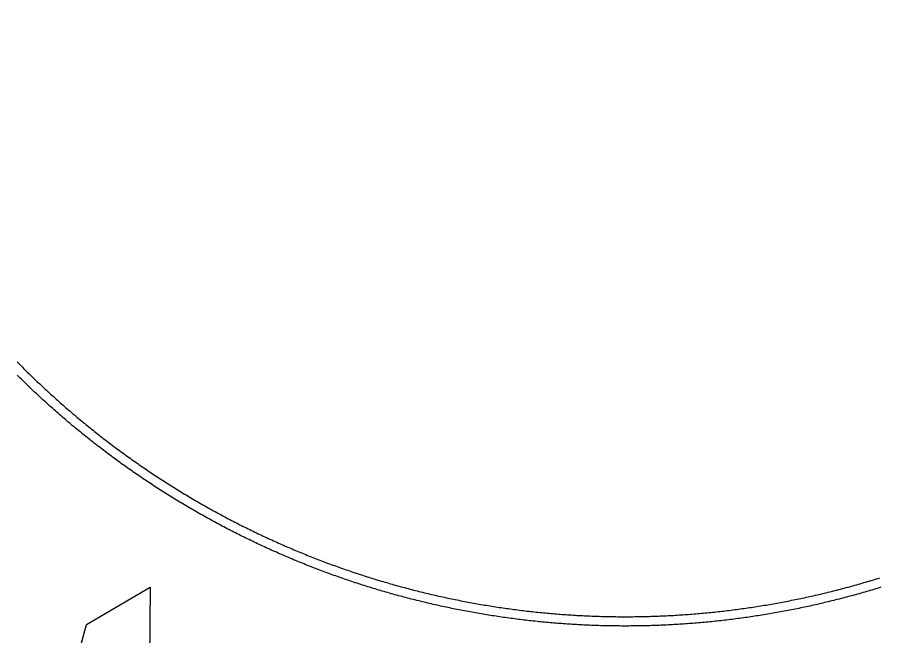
# Model space of a CAD drawing. Header units: millimetres. Extents: x -14.2 to 14.2, y -14.2 to 14.2.
# Drawn here: x -6.52 to 2.73, y -9.37 to -2.71 of the extents above; entities that cross this region are included whole.
import ezdxf

# ---------------------------------------------------------------- set-up
doc = ezdxf.new("R2010")
doc.units = ezdxf.units.MM
doc.layers.add('ALTIN', color=2, linetype='Continuous')
doc.layers.add('KESIM', color=1, linetype='Continuous')

msp = doc.modelspace()

# ---------------------------------------------------------------- linework, layer by layer
at = {"layer": 'ALTIN'}
for points in [[(-6.5262, -6.4133), (-6.5122, -6.4275), (-6.4982, -6.4417), (-6.4841, -6.4559), (-6.47, -6.47), (-6.4559, -6.4841), (-6.4417, -6.4982), (-6.4275, -6.5122), (-6.4133, -6.5262), (-6.3991, -6.5402), (-6.3848, -6.5542), (-6.3705, -6.5681), (-6.3561, -6.582), (-6.3417, -6.5958), (-6.3273, -6.6096), (-6.3129, -6.6234), (-6.2984, -6.6372), (-6.2839, -6.6509), (-6.2694, -6.6646), (-6.2549, -6.6783), (-6.2403, -6.6919), (-6.2257, -6.7055), (-6.211, -6.7191), (-6.1964, -6.7326), (-6.1817, -6.7461), (-6.1669, -6.7596), (-6.1522, -6.773), (-6.1374, -6.7864), (-6.1225, -6.7998), (-6.1077, -6.8131), (-6.0928, -6.8264), (-6.0779, -6.8397), (-6.063, -6.8529), (-6.048, -6.8662), (-6.033, -6.8793), (-6.018, -6.8925), (-6.0029, -6.9056), (-5.9879, -6.9187), (-5.9728, -6.9317), (-5.9576, -6.9447), (-5.9424, -6.9577), (-5.9273, -6.9707), (-5.912, -6.9836), (-5.8968, -6.9965), (-5.8815, -7.0093), (-5.8662, -7.0221), (-5.8509, -7.0349), (-5.8355, -7.0477), (-5.8201, -7.0604), (-5.8047, -7.073), (-5.7893, -7.0857), (-5.7738, -7.0983), (-5.7583, -7.1109), (-5.7428, -7.1234), (-5.7272, -7.1359), (-5.7116, -7.1484), (-5.696, -7.1609), (-5.6804, -7.1733), (-5.6647, -7.1856), (-5.649, -7.198), (-5.6333, -7.2103), (-5.6176, -7.2226), (-5.6018, -7.2348), (-5.586, -7.247), (-5.5702, -7.2592), (-5.5543, -7.2713), (-5.5384, -7.2834), (-5.5225, -7.2955), (-5.5066, -7.3075), (-5.4907, -7.3195), (-5.4747, -7.3315), (-5.4587, -7.3434), (-5.4426, -7.3553), (-5.4266, -7.3671), (-5.4105, -7.379), (-5.3944, -7.3908), (-5.3782, -7.4025), (-5.3621, -7.4142), (-5.3459, -7.4259), (-5.3297, -7.4375), (-5.3134, -7.4492), (-5.2972, -7.4607), (-5.2809, -7.4723), (-5.2646, -7.4838), (-5.2482, -7.4952), (-5.2319, -7.5067), (-5.2155, -7.5181), (-5.1991, -7.5294), (-5.1826, -7.5408), (-5.1662, -7.552), (-5.1497, -7.5633), (-5.1332, -7.5745), (-5.1166, -7.5857), (-5.1001, -7.5968), (-5.0835, -7.6079), (-5.0669, -7.619), (-5.0502, -7.6301), (-5.0336, -7.6411), (-5.0169, -7.652), (-5.0002, -7.6629), (-4.9834, -7.6738), (-4.9667, -7.6847), (-4.9499, -7.6955), (-4.9331, -7.7063), (-4.9163, -7.717), (-4.8994, -7.7277), (-4.8826, -7.7384), (-4.8657, -7.749), (-4.8488, -7.7596), (-4.8318, -7.7702), (-4.8149, -7.7807), (-4.7979, -7.7912), (-4.7809, -7.8017), (-4.7638, -7.8121), (-4.7468, -7.8224), (-4.7297, -7.8328), (-4.7126, -7.8431), (-4.6955, -7.8533), (-4.6783, -7.8636), (-4.6612, -7.8738), (-4.644, -7.8839), (-4.6268, -7.894), (-4.6095, -7.9041), (-4.5923, -7.9141), (-4.575, -7.9241), (-4.5577, -7.9341), (-4.5404, -7.944), (-4.523, -7.9539), (-4.5057, -7.9638), (-4.4883, -7.9736), (-4.4709, -7.9833), (-4.4535, -7.9931), (-4.436, -8.0028), (-4.4185, -8.0124), (-4.401, -8.022), (-4.3835, -8.0316), (-4.366, -8.0412), (-4.3484, -8.0507), (-4.3309, -8.0602), (-4.3133, -8.0696), (-4.2957, -8.079), (-4.278, -8.0883), (-4.2604, -8.0976), (-4.2427, -8.1069), (-4.225, -8.1161), (-4.2073, -8.1253), (-4.1895, -8.1345), (-4.1718, -8.1436), (-4.154, -8.1527), (-4.1362, -8.1618), (-4.1184, -8.1708), (-4.1006, -8.1797), (-4.0827, -8.1886), (-4.0648, -8.1975), (-4.0469, -8.2064), (-4.029, -8.2152), (-4.0111, -8.224), (-3.9931, -8.2327), (-3.9752, -8.2414), (-3.9572, -8.25), (-3.9392, -8.2587), (-3.9211, -8.2672), (-3.9031, -8.2758), (-3.885, -8.2843), (-3.867, -8.2927), (-3.8489, -8.3011), (-3.8307, -8.3095), (-3.8126, -8.3178), (-3.7944, -8.3261), (-3.7763, -8.3344), (-3.7581, -8.3426), (-3.7399, -8.3508), (-3.7216, -8.3589), (-3.7034, -8.367), (-3.6851, -8.3751), (-3.6669, -8.3831), (-3.6486, -8.3911), (-3.6302, -8.399), (-3.6119, -8.4069), (-3.5936, -8.4148), (-3.5752, -8.4226), (-3.5568, -8.4304), (-3.5384, -8.4381), (-3.52, -8.4458), (-3.5016, -8.4535), (-3.4831, -8.4611), (-3.4646, -8.4687), (-3.4462, -8.4762), (-3.4277, -8.4837), (-3.4091, -8.4912), (-3.3906, -8.4986), (-3.3721, -8.506), (-3.3535, -8.5133), (-3.3349, -8.5206), (-3.3163, -8.5279), (-3.2977, -8.5351), (-3.2791, -8.5423), (-3.2604, -8.5494), (-3.2418, -8.5565), (-3.2231, -8.5635), (-3.2044, -8.5706), (-3.1857, -8.5775), (-3.167, -8.5845), (-3.1482, -8.5913), (-3.1295, -8.5982), (-3.1107, -8.605), (-3.0919, -8.6118), (-3.0731, -8.6185), (-3.0543, -8.6252), (-3.0355, -8.6318), (-3.0167, -8.6384), (-2.9978, -8.645), (-2.9789, -8.6515), (-2.9601, -8.658), (-2.9412, -8.6644), (-2.9223, -8.6708), (-2.9033, -8.6772), (-2.8844, -8.6835), (-2.8654, -8.6897), (-2.8465, -8.696), (-2.8275, -8.7022), (-2.8085, -8.7083), (-2.7895, -8.7144), (-2.7705, -8.7205), (-2.7515, -8.7265), (-2.7324, -8.7325), (-2.7134, -8.7384), (-2.6943, -8.7443), (-2.6752, -8.7502), (-2.6561, -8.756), (-2.637, -8.7618), (-2.6179, -8.7675), (-2.5987, -8.7732), (-2.5796, -8.7788), (-2.5604, -8.7845), (-2.5413, -8.79), (-2.5221, -8.7955), (-2.5029, -8.801), (-2.4837, -8.8065), (-2.4645, -8.8119), (-2.4452, -8.8172), (-2.426, -8.8225), (-2.4067, -8.8278), (-2.3875, -8.833), (-2.3682, -8.8382), (-2.3489, -8.8434), (-2.3296, -8.8485), (-2.3103, -8.8535), (-2.291, -8.8586), (-2.2716, -8.8635), (-2.2523, -8.8685), (-2.2329, -8.8734), (-2.2136, -8.8782), (-2.1942, -8.883), (-2.1748, -8.8878), (-2.1554, -8.8925), (-2.136, -8.8972), (-2.1166, -8.9018), (-2.0972, -8.9064), (-2.0777, -8.911), (-2.0583, -8.9155), (-2.0388, -8.92), (-2.0194, -8.9244), (-1.9999, -8.9288), (-1.9804, -8.9331), (-1.9609, -8.9374), (-1.9414, -8.9417), (-1.9219, -8.9459), (-1.9024, -8.9501), (-1.8829, -8.9542), (-1.8633, -8.9583), (-1.8438, -8.9623), (-1.8242, -8.9663), (-1.8047, -8.9703), (-1.7851, -8.9742), (-1.7655, -8.9781), (-1.7459, -8.9819), (-1.7263, -8.9857), (-1.7067, -8.9894), (-1.6871, -8.9931), (-1.6675, -8.9968), (-1.6478, -9.0004), (-1.6282, -9.004), (-1.6085, -9.0075), (-1.5889, -9.011), (-1.5692, -9.0144), (-1.5495, -9.0178), (-1.5299, -9.0212), (-1.5102, -9.0245), (-1.4905, -9.0278), (-1.4708, -9.031), (-1.4511, -9.0342), (-1.4314, -9.0373), (-1.4117, -9.0404), (-1.3919, -9.0435), (-1.3722, -9.0465), (-1.3525, -9.0495), (-1.3327, -9.0524), (-1.313, -9.0553), (-1.2932, -9.0582), (-1.2734, -9.061), (-1.2537, -9.0637), (-1.2339, -9.0664), (-1.2141, -9.0691), (-1.1943, -9.0717), (-1.1745, -9.0743), (-1.1547, -9.0768), (-1.1349, -9.0793), (-1.1151, -9.0818), (-1.0953, -9.0842), (-1.0755, -9.0866), (-1.0556, -9.0889), (-1.0358, -9.0912), (-1.016, -9.0934), (-0.9961, -9.0956), (-0.9763, -9.0978), (-0.9564, -9.0999), (-0.9366, -9.1019), (-0.9167, -9.104), (-0.8969, -9.1059), (-0.877, -9.1079), (-0.8571, -9.1098), (-0.8372, -9.1116), (-0.8174, -9.1134), (-0.7975, -9.1152), (-0.7776, -9.1169), (-0.7577, -9.1186), (-0.7378, -9.1202), (-0.7179, -9.1218), (-0.698, -9.1233), (-0.6781, -9.1248), (-0.6582, -9.1263), (-0.6383, -9.1277), (-0.6184, -9.1291), (-0.5984, -9.1304), (-0.5785, -9.1317), (-0.5586, -9.1329), (-0.5387, -9.1341), (-0.5187, -9.1353), (-0.4988, -9.1364), (-0.4789, -9.1375), (-0.4589, -9.1385), (-0.439, -9.1395), (-0.4191, -9.1404), (-0.3991, -9.1413), (-0.3792, -9.1421), (-0.3592, -9.1429), (-0.3393, -9.1437), (-0.3193, -9.1444), (-0.2994, -9.1451), (-0.2794, -9.1457), (-0.2595, -9.1463), (-0.2395, -9.1469), (-0.2196, -9.1474), (-0.1996, -9.1478), (-0.1796, -9.1482), (-0.1597, -9.1486), (-0.1397, -9.1489), (-0.1198, -9.1492), (-0.0998, -9.1495), (-0.0798, -9.1497), (-0.0599, -9.1498), (-0.0399, -9.1499), (-0.02, -9.15), (0, -9.15), (0.02, -9.15), (0.0399, -9.1499), (0.0599, -9.1498), (0.0798, -9.1497), (0.0998, -9.1495), (0.1198, -9.1492), (0.1397, -9.1489), (0.1597, -9.1486), (0.1796, -9.1482), (0.1996, -9.1478), (0.2196, -9.1474), (0.2395, -9.1469), (0.2595, -9.1463), (0.2794, -9.1457), (0.2994, -9.1451), (0.3193, -9.1444), (0.3393, -9.1437), (0.3592, -9.1429), (0.3792, -9.1421), (0.3991, -9.1413), (0.4191, -9.1404), (0.439, -9.1395), (0.4589, -9.1385), (0.4789, -9.1375), (0.4988, -9.1364), (0.5187, -9.1353), (0.5387, -9.1341), (0.5586, -9.1329), (0.5785, -9.1317), (0.5984, -9.1304), (0.6184, -9.1291), (0.6383, -9.1277), (0.6582, -9.1263), (0.6781, -9.1248), (0.698, -9.1233), (0.7179, -9.1218), (0.7378, -9.1202), (0.7577, -9.1186), (0.7776, -9.1169), (0.7975, -9.1152), (0.8174, -9.1134), (0.8372, -9.1116), (0.8571, -9.1098), (0.877, -9.1079), (0.8969, -9.1059), (0.9167, -9.104), (0.9366, -9.1019), (0.9564, -9.0999), (0.9763, -9.0978), (0.9961, -9.0956), (1.016, -9.0934), (1.0358, -9.0912), (1.0556, -9.0889), (1.0755, -9.0866), (1.0953, -9.0842), (1.1151, -9.0818), (1.1349, -9.0793), (1.1547, -9.0768), (1.1745, -9.0743), (1.1943, -9.0717), (1.2141, -9.0691), (1.2339, -9.0664), (1.2537, -9.0637), (1.2734, -9.061), (1.2932, -9.0582), (1.313, -9.0553), (1.3327, -9.0524), (1.3525, -9.0495), (1.3722, -9.0465), (1.3919, -9.0435), (1.4117, -9.0404), (1.4314, -9.0373), (1.4511, -9.0342), (1.4708, -9.031), (1.4905, -9.0278), (1.5102, -9.0245), (1.5299, -9.0212), (1.5495, -9.0178), (1.5692, -9.0144), (1.5889, -9.011), (1.6085, -9.0075), (1.6282, -9.004), (1.6478, -9.0004), (1.6675, -8.9968), (1.6871, -8.9931), (1.7067, -8.9894), (1.7263, -8.9857), (1.7459, -8.9819), (1.7655, -8.9781), (1.7851, -8.9742), (1.8047, -8.9703), (1.8242, -8.9663), (1.8438, -8.9623), (1.8633, -8.9583), (1.8829, -8.9542), (1.9024, -8.9501), (1.9219, -8.9459), (1.9414, -8.9417), (1.9609, -8.9374), (1.9804, -8.9331), (1.9999, -8.9288), (2.0194, -8.9244), (2.0388, -8.92), (2.0583, -8.9155), (2.0777, -8.911), (2.0972, -8.9064), (2.1166, -8.9018), (2.136, -8.8972), (2.1554, -8.8925), (2.1748, -8.8878), (2.1942, -8.883), (2.2136, -8.8782), (2.2329, -8.8734), (2.2523, -8.8685), (2.2716, -8.8635), (2.291, -8.8586), (2.3103, -8.8535), (2.3296, -8.8485), (2.3489, -8.8434), (2.3682, -8.8382), (2.3875, -8.833), (2.4067, -8.8278), (2.426, -8.8225), (2.4452, -8.8172), (2.4645, -8.8119), (2.4837, -8.8065), (2.5029, -8.801), (2.5221, -8.7955), (2.5413, -8.79), (2.5604, -8.7845), (2.5796, -8.7788), (2.5987, -8.7732), (2.6179, -8.7675), (2.637, -8.7618), (2.6561, -8.756), (2.6752, -8.7502), (2.6943, -8.7443), (2.7134, -8.7384), (2.7324, -8.7325)], [(2.743, -8.8339), (2.7237, -8.8399), (2.7044, -8.8458), (2.6851, -8.8517), (2.6658, -8.8575), (2.6465, -8.8633), (2.6271, -8.8691), (2.6078, -8.8748), (2.5884, -8.8805), (2.569, -8.8861), (2.5496, -8.8917), (2.5302, -8.8972), (2.5108, -8.9027), (2.4914, -8.9082), (2.472, -8.9136), (2.4525, -8.919), (2.433, -8.9243), (2.4136, -8.9296), (2.3941, -8.9348), (2.3746, -8.94), (2.3551, -8.9452), (2.3355, -8.9503), (2.316, -8.9554), (2.2965, -8.9604), (2.2769, -8.9654), (2.2574, -8.9703), (2.2378, -8.9752), (2.2182, -8.9801), (2.1986, -8.9849), (2.179, -8.9897), (2.1594, -8.9944), (2.1397, -8.9991), (2.1201, -9.0038), (2.1005, -9.0084), (2.0808, -9.0129), (2.0611, -9.0174), (2.0415, -9.0219), (2.0218, -9.0263), (2.0021, -9.0307), (1.9824, -9.0351), (1.9626, -9.0394), (1.9429, -9.0436), (1.9232, -9.0479), (1.9034, -9.052), (1.8837, -9.0562), (1.8639, -9.0603), (1.8442, -9.0643), (1.8244, -9.0683), (1.8046, -9.0723), (1.7848, -9.0762), (1.765, -9.0801), (1.7452, -9.0839), (1.7253, -9.0877), (1.7055, -9.0914), (1.6857, -9.0951), (1.6658, -9.0988), (1.646, -9.1024), (1.6261, -9.1059), (1.6062, -9.1095), (1.5864, -9.113), (1.5665, -9.1164), (1.5466, -9.1198), (1.5267, -9.1231), (1.5068, -9.1265), (1.4869, -9.1297), (1.4669, -9.1329), (1.447, -9.1361), (1.4271, -9.1393), (1.4071, -9.1423), (1.3872, -9.1454), (1.3672, -9.1484), (1.3473, -9.1514), (1.3273, -9.1543), (1.3073, -9.1571), (1.2874, -9.16), (1.2674, -9.1628), (1.2474, -9.1655), (1.2274, -9.1682), (1.2074, -9.1709), (1.1874, -9.1735), (1.1673, -9.176), (1.1473, -9.1786), (1.1273, -9.1811), (1.1073, -9.1835), (1.0872, -9.1859), (1.0672, -9.1882), (1.0471, -9.1905), (1.0271, -9.1928), (1.007, -9.195), (0.987, -9.1972), (0.9669, -9.1993), (0.9468, -9.2014), (0.9267, -9.2035), (0.9067, -9.2055), (0.8866, -9.2074), (0.8665, -9.2093), (0.8464, -9.2112), (0.8263, -9.213), (0.8062, -9.2148), (0.7861, -9.2165), (0.766, -9.2182), (0.7459, -9.2199), (0.7257, -9.2215), (0.7056, -9.223), (0.6855, -9.2246), (0.6654, -9.226), (0.6452, -9.2275), (0.6251, -9.2289), (0.605, -9.2302), (0.5848, -9.2315), (0.5647, -9.2327), (0.5446, -9.234), (0.5244, -9.2351), (0.5043, -9.2362), (0.4841, -9.2373), (0.464, -9.2384), (0.4438, -9.2393), (0.4236, -9.2403), (0.4035, -9.2412), (0.3833, -9.2421), (0.3632, -9.2429), (0.343, -9.2436), (0.3228, -9.2444), (0.3027, -9.245), (0.2825, -9.2457), (0.2623, -9.2463), (0.2421, -9.2468), (0.222, -9.2473), (0.2018, -9.2478), (0.1816, -9.2482), (0.1614, -9.2486), (0.1413, -9.2489), (0.1211, -9.2492), (0.1009, -9.2494), (0.0807, -9.2496), (0.0605, -9.2498), (0.0404, -9.2499), (0.0202, -9.25), (0, -9.25), (-0.0202, -9.25), (-0.0404, -9.2499), (-0.0605, -9.2498), (-0.0807, -9.2496), (-0.1009, -9.2494), (-0.1211, -9.2492), (-0.1413, -9.2489), (-0.1614, -9.2486), (-0.1816, -9.2482), (-0.2018, -9.2478), (-0.222, -9.2473), (-0.2421, -9.2468), (-0.2623, -9.2463), (-0.2825, -9.2457), (-0.3027, -9.245), (-0.3228, -9.2444), (-0.343, -9.2436), (-0.3632, -9.2429), (-0.3833, -9.2421), (-0.4035, -9.2412), (-0.4236, -9.2403), (-0.4438, -9.2393), (-0.464, -9.2384), (-0.4841, -9.2373), (-0.5043, -9.2362), (-0.5244, -9.2351), (-0.5446, -9.234), (-0.5647, -9.2327), (-0.5848, -9.2315), (-0.605, -9.2302), (-0.6251, -9.2289), (-0.6452, -9.2275), (-0.6654, -9.226), (-0.6855, -9.2246), (-0.7056, -9.223), (-0.7257, -9.2215), (-0.7459, -9.2199), (-0.766, -9.2182), (-0.7861, -9.2165), (-0.8062, -9.2148), (-0.8263, -9.213), (-0.8464, -9.2112), (-0.8665, -9.2093), (-0.8866, -9.2074), (-0.9067, -9.2055), (-0.9267, -9.2035), (-0.9468, -9.2014), (-0.9669, -9.1993), (-0.987, -9.1972), (-1.007, -9.195), (-1.0271, -9.1928), (-1.0471, -9.1905), (-1.0672, -9.1882), (-1.0872, -9.1859), (-1.1073, -9.1835), (-1.1273, -9.1811), (-1.1473, -9.1786), (-1.1673, -9.176), (-1.1874, -9.1735), (-1.2074, -9.1709), (-1.2274, -9.1682), (-1.2474, -9.1655), (-1.2674, -9.1628), (-1.2874, -9.16), (-1.3073, -9.1571), (-1.3273, -9.1543), (-1.3473, -9.1514), (-1.3672, -9.1484), (-1.3872, -9.1454), (-1.4071, -9.1423), (-1.4271, -9.1393), (-1.447, -9.1361), (-1.4669, -9.1329), (-1.4869, -9.1297), (-1.5068, -9.1265), (-1.5267, -9.1231), (-1.5466, -9.1198), (-1.5665, -9.1164), (-1.5864, -9.113), (-1.6062, -9.1095), (-1.6261, -9.1059), (-1.646, -9.1024), (-1.6658, -9.0988), (-1.6857, -9.0951), (-1.7055, -9.0914), (-1.7253, -9.0877), (-1.7452, -9.0839), (-1.765, -9.0801), (-1.7848, -9.0762), (-1.8046, -9.0723), (-1.8244, -9.0683), (-1.8442, -9.0643), (-1.8639, -9.0603), (-1.8837, -9.0562), (-1.9034, -9.052), (-1.9232, -9.0479), (-1.9429, -9.0436), (-1.9626, -9.0394), (-1.9824, -9.0351), (-2.0021, -9.0307), (-2.0218, -9.0263), (-2.0415, -9.0219), (-2.0611, -9.0174), (-2.0808, -9.0129), (-2.1005, -9.0084), (-2.1201, -9.0038), (-2.1397, -8.9991), (-2.1594, -8.9944), (-2.179, -8.9897), (-2.1986, -8.9849), (-2.2182, -8.9801), (-2.2378, -8.9752), (-2.2574, -8.9703), (-2.2769, -8.9654), (-2.2965, -8.9604), (-2.316, -8.9554), (-2.3355, -8.9503), (-2.3551, -8.9452), (-2.3746, -8.94), (-2.3941, -8.9348), (-2.4136, -8.9296), (-2.433, -8.9243), (-2.4525, -8.919), (-2.472, -8.9136), (-2.4914, -8.9082), (-2.5108, -8.9027), (-2.5302, -8.8972), (-2.5496, -8.8917), (-2.569, -8.8861), (-2.5884, -8.8805), (-2.6078, -8.8748), (-2.6271, -8.8691), (-2.6465, -8.8633), (-2.6658, -8.8575), (-2.6851, -8.8517), (-2.7044, -8.8458), (-2.7237, -8.8399), (-2.743, -8.8339), (-2.7623, -8.8279), (-2.7815, -8.8219), (-2.8008, -8.8158), (-2.82, -8.8097), (-2.8392, -8.8035), (-2.8584, -8.7973), (-2.8776, -8.791), (-2.8968, -8.7847), (-2.9159, -8.7784), (-2.9351, -8.772), (-2.9542, -8.7656), (-2.9733, -8.7591), (-2.9924, -8.7526), (-3.0115, -8.746), (-3.0306, -8.7395), (-3.0496, -8.7328), (-3.0687, -8.7261), (-3.0877, -8.7194), (-3.1067, -8.7127), (-3.1257, -8.7059), (-3.1447, -8.699), (-3.1637, -8.6922), (-3.1826, -8.6852), (-3.2016, -8.6783), (-3.2205, -8.6713), (-3.2394, -8.6642), (-3.2583, -8.6571), (-3.2772, -8.65), (-3.2961, -8.6428), (-3.3149, -8.6356), (-3.3337, -8.6284), (-3.3526, -8.6211), (-3.3714, -8.6137), (-3.3901, -8.6064), (-3.4089, -8.5989), (-3.4277, -8.5915), (-3.4464, -8.584), (-3.4651, -8.5765), (-3.4838, -8.5689), (-3.5025, -8.5612), (-3.5212, -8.5536), (-3.5398, -8.5459), (-3.5585, -8.5381), (-3.5771, -8.5304), (-3.5957, -8.5225), (-3.6143, -8.5147), (-3.6328, -8.5068), (-3.6514, -8.4988), (-3.6699, -8.4908), (-3.6884, -8.4828), (-3.7069, -8.4747), (-3.7254, -8.4666), (-3.7439, -8.4585), (-3.7623, -8.4503), (-3.7807, -8.4421), (-3.7991, -8.4338), (-3.8175, -8.4255), (-3.8359, -8.4171), (-3.8543, -8.4088), (-3.8726, -8.4003), (-3.8909, -8.3919), (-3.9092, -8.3833), (-3.9275, -8.3748), (-3.9458, -8.3662), (-3.964, -8.3576), (-3.9822, -8.3489), (-4.0004, -8.3402), (-4.0186, -8.3315), (-4.0368, -8.3227), (-4.0549, -8.3138), (-4.0731, -8.305), (-4.0912, -8.2961), (-4.1093, -8.2871), (-4.1273, -8.2781), (-4.1454, -8.2691), (-4.1634, -8.2601), (-4.1814, -8.251), (-4.1994, -8.2418), (-4.2174, -8.2326), (-4.2353, -8.2234), (-4.2533, -8.2141), (-4.2712, -8.2049), (-4.2891, -8.1955), (-4.3069, -8.1861), (-4.3248, -8.1767), (-4.3426, -8.1673), (-4.3604, -8.1578), (-4.3782, -8.1482), (-4.396, -8.1387), (-4.4137, -8.1291), (-4.4314, -8.1194), (-4.4491, -8.1097), (-4.4668, -8.1), (-4.4845, -8.0902), (-4.5021, -8.0804), (-4.5197, -8.0706), (-4.5373, -8.0607), (-4.5549, -8.0508), (-4.5725, -8.0408), (-4.59, -8.0308), (-4.6075, -8.0208), (-4.625, -8.0107), (-4.6425, -8.0006), (-4.6599, -7.9905), (-4.6773, -7.9803), (-4.6947, -7.9701), (-4.7121, -7.9598), (-4.7295, -7.9495), (-4.7468, -7.9392), (-4.7641, -7.9288), (-4.7814, -7.9184), (-4.7987, -7.9079), (-4.8159, -7.8974), (-4.8331, -7.8869), (-4.8503, -7.8764), (-4.8675, -7.8658), (-4.8846, -7.8551), (-4.9018, -7.8444), (-4.9189, -7.8337), (-4.9359, -7.823), (-4.953, -7.8122), (-4.97, -7.8014), (-4.987, -7.7905), (-5.004, -7.7796), (-5.021, -7.7687), (-5.0379, -7.7577), (-5.0548, -7.7467), (-5.0717, -7.7356), (-5.0886, -7.7246), (-5.1054, -7.7134), (-5.1222, -7.7023), (-5.139, -7.6911), (-5.1558, -7.6799), (-5.1725, -7.6686), (-5.1893, -7.6573), (-5.2059, -7.646), (-5.2226, -7.6346), (-5.2393, -7.6232), (-5.2559, -7.6117), (-5.2725, -7.6002), (-5.289, -7.5887), (-5.3056, -7.5772), (-5.3221, -7.5656), (-5.3386, -7.5539), (-5.3551, -7.5423), (-5.3715, -7.5306), (-5.3879, -7.5188), (-5.4043, -7.5071), (-5.4207, -7.4953), (-5.437, -7.4834), (-5.4533, -7.4715), (-5.4696, -7.4596), (-5.4859, -7.4477), (-5.5021, -7.4357), (-5.5183, -7.4237), (-5.5345, -7.4116), (-5.5507, -7.3995), (-5.5668, -7.3874), (-5.5829, -7.3752), (-5.599, -7.363), (-5.615, -7.3508), (-5.631, -7.3385), (-5.647, -7.3262), (-5.663, -7.3139), (-5.679, -7.3015), (-5.6949, -7.2891), (-5.7108, -7.2767), (-5.7266, -7.2642), (-5.7425, -7.2517), (-5.7583, -7.2391), (-5.774, -7.2265), (-5.7898, -7.2139), (-5.8055, -7.2013), (-5.8212, -7.1886), (-5.8369, -7.1759), (-5.8525, -7.1631), (-5.8681, -7.1503), (-5.8837, -7.1375), (-5.8993, -7.1247), (-5.9148, -7.1118), (-5.9303, -7.0989), (-5.9458, -7.0859), (-5.9612, -7.0729), (-5.9766, -7.0599), (-5.992, -7.0468), (-6.0074, -7.0338), (-6.0227, -7.0206), (-6.038, -7.0075), (-6.0533, -6.9943), (-6.0685, -6.9811), (-6.0838, -6.9678), (-6.0989, -6.9545), (-6.1141, -6.9412), (-6.1292, -6.9278), (-6.1443, -6.9145), (-6.1594, -6.901), (-6.1744, -6.8876), (-6.1895, -6.8741), (-6.2044, -6.8606), (-6.2194, -6.847), (-6.2343, -6.8334), (-6.2492, -6.8198), (-6.2641, -6.8062), (-6.2789, -6.7925), (-6.2937, -6.7788), (-6.3085, -6.765), (-6.3232, -6.7512), (-6.3379, -6.7374), (-6.3526, -6.7236), (-6.3673, -6.7097), (-6.3819, -6.6958), (-6.3965, -6.6819), (-6.4111, -6.6679), (-6.4256, -6.6539), (-6.4401, -6.6399), (-6.4546, -6.6258), (-6.469, -6.6117), (-6.4834, -6.5976), (-6.4978, -6.5834), (-6.5121, -6.5692), (-6.5265, -6.555)]]:
    msp.add_lwpolyline(points, dxfattribs=at)
msp.add_lwpolyline([(-5.1, -8.8335), (-5.1063, -9.6243), (-6.175, -10.6954), (-5.7817, -9.2343)], close=True, dxfattribs=at)
at = {"layer": 'KESIM'}
msp.add_circle((0, 0), 14.25, dxfattribs=at)

doc.saveas('drawing.dxf')
